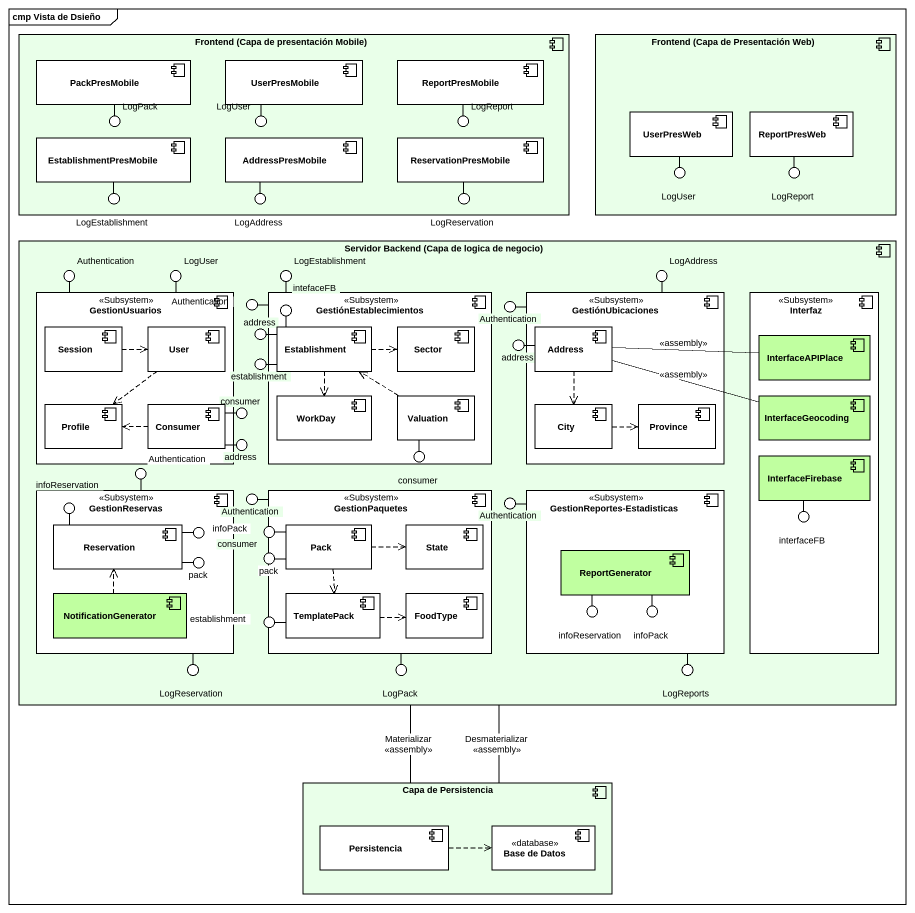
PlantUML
@startuml
mainframe cmp Vista de Dsieño
component "Frontend (Capa de presentación Mobile)" as Frontend_Capa_de #E9FFE9 {
  component PackPresMobile #FFFFFF
  component UserPresMobile #FFFFFF
  component ReportPresMobile #FFFFFF
  component EstablishmentPresMobile #FFFFFF
  component AddressPresMobile #FFFFFF
  component ReservationPresMobile #FFFFFF
}
component "Frontend (Capa de Presentación Web)" as Frontend_Capa_de_2 #E9FFE9 {
  component UserPresWeb #FFFFFF
  component ReportPresWeb #FFFFFF
}
() LogPack
() LogUser
() LogReport
() LogEstablishment
() LogAddress
() LogReservation
() "LogUser" as LogUser_2
() "LogReport" as LogReport_2
component "Servidor Backend (Capa de logica de negocio)" as Servidor_Backend_Capa_de #E9FFE9 {
  component GestionUsuarios <<Subsystem>> #FFFFFF {
    component Session #FFFFFF
    component User #FFFFFF
    component Profile #FFFFFF
    component Consumer #FFFFFF
  }
  component GestiónEstablecimientos <<Subsystem>> #FFFFFF {
    component Establishment #FFFFFF
    component Sector #FFFFFF
    component WorkDay #FFFFFF
    component Valuation #FFFFFF
  }
  component GestiónUbicaciones <<Subsystem>> #FFFFFF {
    component Address #FFFFFF
    component City #FFFFFF
    component Province #FFFFFF
  }
  component Interfaz <<Subsystem>> #FFFFFF {
    component InterfaceAPIPlace #C0FFA0
    component InterfaceGeocoding #C0FFA0
    component InterfaceFirebase #C0FFA0
  }
  component GestionReservas <<Subsystem>> #FFFFFF {
    component Reservation #FFFFFF
    component NotificationGenerator #C0FFA0
  }
  component GestionPaquetes <<Subsystem>> #FFFFFF {
    component Pack #FFFFFF
    component "State" as State_ #FFFFFF
    component TemplatePack #FFFFFF
    component FoodType #FFFFFF
  }
  component "GestionReportes-Estadisticas" as GestionReportes_Estadisticas <<Subsystem>> #FFFFFF {
    component ReportGenerator #C0FFA0
  }
}
() Authentication #CCFFCC
() "LogUser" as LogUser_3 #CCFFCC
() "LogEstablishment" as LogEstablishment_2 #CCFFCC
() "LogAddress" as LogAddress_2 #CCFFCC
() "Authentication" as Authentication_2
() intefaceFB
() "Authentication" as Authentication_3
() address
() "address" as address_2 #CCFFCC
() establishment #CCFFCC
() consumer #CCFFCC
() "Authentication" as Authentication_4
() "address" as address_3
() "consumer" as consumer_2
() infoReservation #CCFFCC
() "Authentication" as Authentication_5
() "consumer" as consumer_3
() infoPack #CCFFCC
() "Authentication" as Authentication_6
() interfaceFB #CCFFCC
() pack
() "pack" as pack_2 #CCFFCC
() "infoReservation" as infoReservation_2
() "infoPack" as infoPack_2
() "establishment" as establishment_2
() "LogReservation" as LogReservation_2 #CCFFCC
() "LogPack" as LogPack_2 #CCFFCC
() LogReports #CCFFCC
component "Capa de Persistencia" as Capa_de_Persistencia #E9FFE9 {
  component Persistencia #FFFFFF
  component "Base de Datos" as Base_de_Datos <<database>> #FFFFFF
}
PackPresMobile -- LogPack
UserPresMobile -- LogUser
ReportPresMobile -- LogReport
EstablishmentPresMobile -- LogEstablishment
AddressPresMobile -- LogAddress
ReservationPresMobile -- LogReservation
UserPresWeb -- LogUser_2
ReportPresWeb -- LogReport_2
GestionUsuarios -up- Authentication
GestionUsuarios -up- LogUser_3
GestiónEstablecimientos -up- LogEstablishment_2
GestiónUbicaciones -up- LogAddress_2
GestiónEstablecimientos -left- Authentication_2
Establishment -up- intefaceFB
GestiónUbicaciones -up- Authentication_3
Establishment -left- address
Address -left- address_2
Establishment -left- establishment
Consumer -right- consumer
GestionReservas -up- Authentication_4
Consumer -right- address_3
Valuation -- consumer_2
Reservation -up- infoReservation
GestionPaquetes -left- Authentication_5
Reservation -right- consumer_3
Pack -left- infoPack
GestionReportes_Estadisticas -left- Authentication_6
InterfaceFirebase -- interfaceFB
Reservation -right- pack
Pack -left- pack_2
ReportGenerator -- infoReservation_2
ReportGenerator -- infoPack_2
TemplatePack -left- establishment_2
GestionReservas -- LogReservation_2
GestionPaquetes -- LogPack_2
GestionReportes_Estadisticas -- LogReports
Servidor_Backend_Capa_de -- Capa_de_Persistencia : Desmaterializar\n<<assembly>>
Servidor_Backend_Capa_de -- Capa_de_Persistencia : Materializar\n<<assembly>>
Session .right.> User
User ..> Profile
Establishment .right.> Sector
Establishment ..> WorkDay
Address -right- InterfaceAPIPlace : <<assembly>>
Address ..> City
Address -right- InterfaceGeocoding : <<assembly>>
Consumer .left.> Profile
Valuation .up.> Establishment
City .right.> Province
Pack .right.> State_
Pack ..> TemplatePack
NotificationGenerator .up.> Reservation
TemplatePack .right.> FoodType
Persistencia .right.> Base_de_Datos
@enduml
